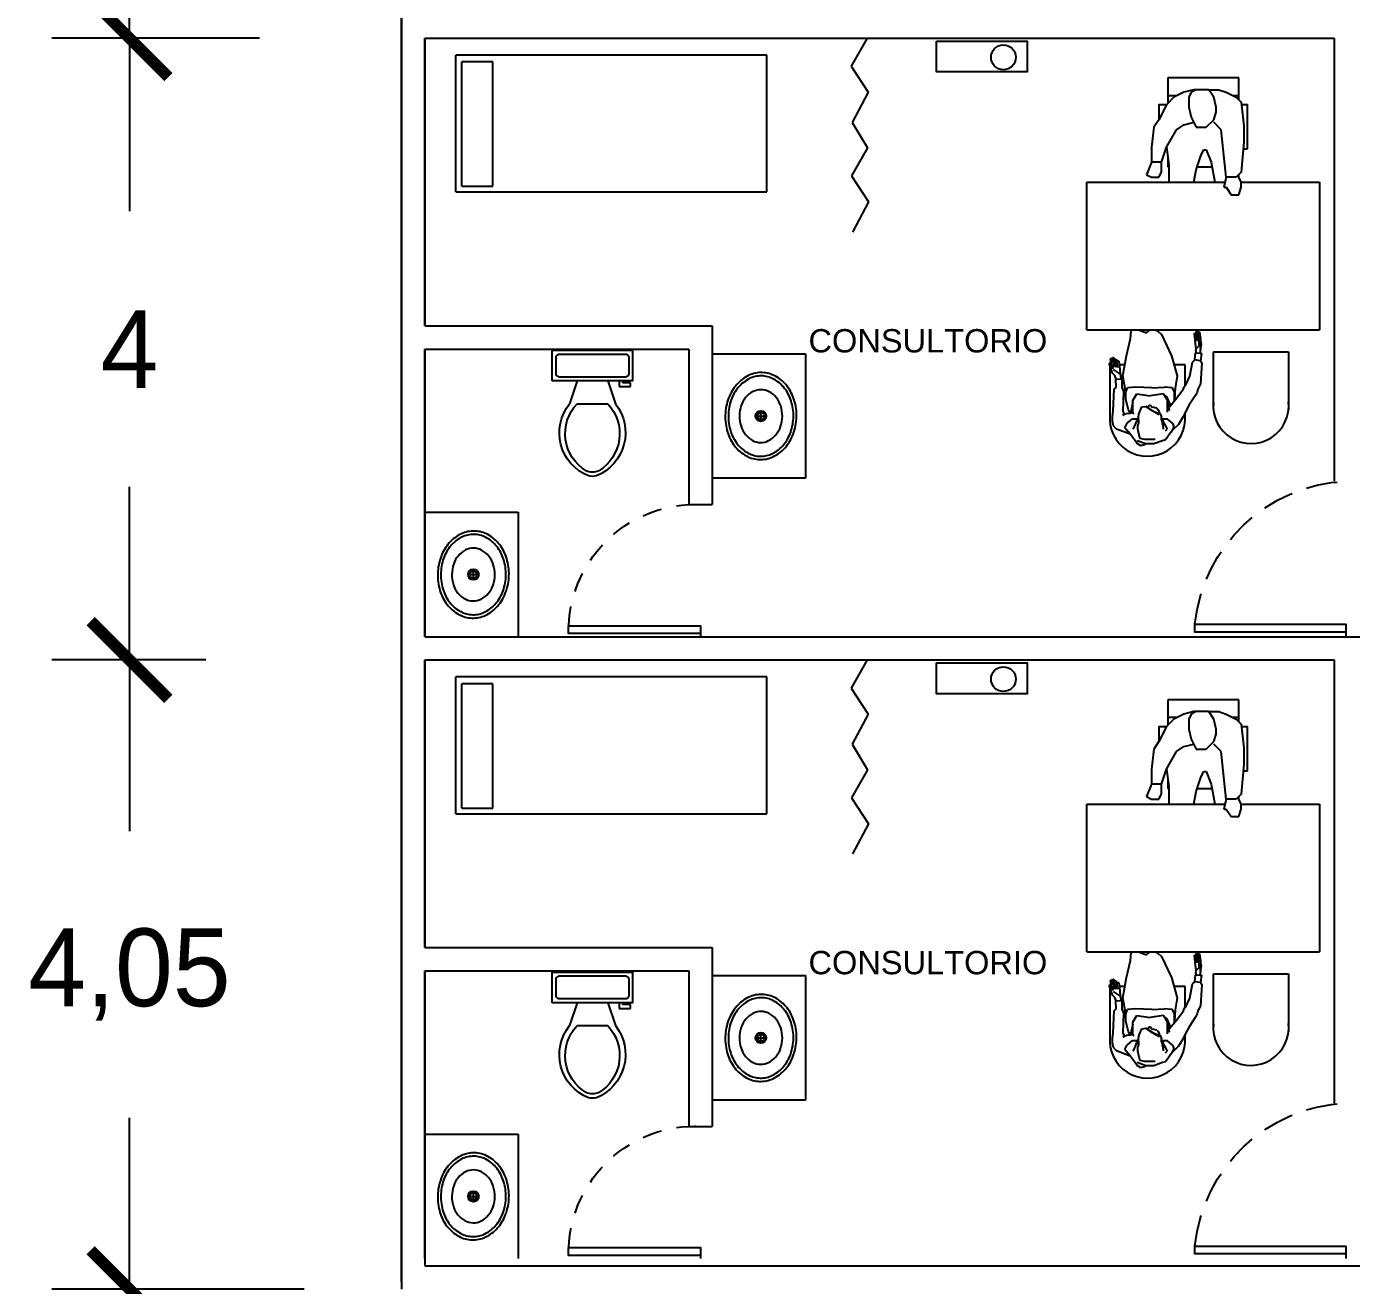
# Model space of a CAD drawing. Header units: millimetres. Extents: x -1615 to -538, y 177 to 397.
# Drawn here: x -1159.13 to -1150.61, y 318.47 to 326.57 of the extents above; entities that cross this region are included whole.
import ezdxf

# ---------------------------------------------------------------- set-up
doc = ezdxf.new("R2010")
doc.units = ezdxf.units.MM
doc.linetypes.add('HIDDEN2', pattern=[0.1875, 0.125, -0.0625])
doc.linetypes.add('OCULTA2', pattern=[0.3, 0.2, -0.1])
for name, color, linetype in [('MUEB', 251, 'Continuous'), ('MUROS', 1, 'Continuous'), ('VENT', 4, 'Continuous')]:
    doc.layers.add(name, color=color, linetype=linetype)
doc.layers.add('nom-esp', color=7, linetype='Continuous', lineweight=20)
doc.styles.get("Standard").update_dxf_attribs({"font": 'stylu.ttf'})
doc.dimstyles.new('ISO-25', dxfattribs={"dimtxt": 0.5, "dimasz": 0.5, "dimexe": 0.5, "dimexo": 0.625, "dimtad": 0, "dimtih": 1, "dimtoh": 1, "dimtxsty": 'Standard', "dimblk": 'ARCHTICK', "dimcen": 2.5, "dimadec": 0, "dimazin": 0, "dimtfac": 1, "dimtmove": 0, "dimatfit": 3, "dimfxl": 0, "dimarcsym": 0})

# ---------------------------------------------------------------- blocks, each defined once
blk = doc.blocks.new('A$C31F15ED4')
at = {"layer": 'VENT'}
blk.add_line((0, 0.03), (0, 0), dxfattribs=at)
blk.add_lwpolyline([(0, 0.03), (0.97, 0.03), (0.97, 0.08), (0, 0.08)], close=True, dxfattribs=at)
at = {"layer": 'VENT', "linetype": 'OCULTA2'}
blk.add_arc((-0.0506, -0.0247), 1.026, 5.85871, 87.1721, dxfattribs=at)
blk = doc.blocks.new('Sink - Oval top')
for p, q in [((-1, 0), (1, 0)), ((0, 1), (0, -1))]:
    blk.add_line(p, q)
at = {"linetype": 'Continuous'}
for points in [[(-12.23, 0.39, 0.117634), (-11.46, -3.36, 0.104469), (-8.88, -6.8, 0.090016), (-5.08, -9.07, 0.08192), (-0.32, -10.02, 0.08192), (4.49, -9.38, 0.090016), (8.42, -7.36, 0.104469), (11.22, -4.09, 0.117634), (12.23, -0.39, 0.117634), (11.46, 3.36, 0.104469), (8.88, 6.8, 0.090016), (5.08, 9.07, 0.08192), (0.32, 10.02, 0.08192), (-4.49, 9.38, 0.090016), (-8.42, 7.36, 0.104469), (-11.22, 4.09, 0.117634)], [(-11.29, 0.16, 0.118622), (-10.52, -3.25, 0.104678), (-8.07, -6.36, 0.089562), (-4.54, -8.37, 0.081185), (-0.13, -9.15, 0.081185), (4.3, -8.49, 0.089562), (7.89, -6.58, 0.104678), (10.42, -3.55, 0.118622), (11.29, -0.16, 0.118622), (10.52, 3.25, 0.104678), (8.07, 6.36, 0.089562), (4.54, 8.37, 0.081185), (0.13, 9.15, 0.081185), (-4.3, 8.49, 0.089562), (-7.89, 6.58, 0.104678), (-10.42, 3.55, 0.118622)], [(-7.42, 0.08, 0.118283), (-6.91, -2.17, 0.104607), (-5.29, -4.21, 0.089718), (-2.97, -5.53, 0.081436), (-0.07, -6.04, 0.081436), (2.84, -5.59, 0.089718), (5.2, -4.33, 0.104607), (6.86, -2.32, 0.118283), (7.42, -0.08, 0.118283), (6.91, 2.17, 0.104607), (5.29, 4.21, 0.089718), (2.97, 5.53, 0.081436), (0.07, 6.04, 0.081436), (-2.84, 5.59, 0.089718), (-5.2, 4.33, 0.104607), (-6.86, 2.32, 0.118283)]]:
    blk.add_lwpolyline(points, format="xyb", close=True, dxfattribs=at)
for radius in [1.5, 1]:
    blk.add_circle((0, 0), radius)
blk = doc.blocks.new('Toilet - top')
for p, q in [((9.5, -6), (9.5, -2)), ((-10, -8.5), (-8, -8.5)), ((-10, -9.5), (-10, -8.5)), ((-7, -9.5), (-10, -9.5)), ((-8, -8.5), (-8, -8)), ((-7, -8), (-7, -9.5)), ((-4, -8), (-6, -14)), ((4, -8), (6, -14)), ((4, -14), (-4, -14))]:
    blk.add_line(p, q)
blk.add_lwpolyline([(10.5, -8), (10.5, 0), (-10.5, 0), (-10.5, -8)], close=True)
for points in [[(-9.5, -2), (-9.5, -6)], [(8.5, -1), (-8.5, -1)], [(-8.5, -7), (8.5, -7)]]:
    blk.add_lwpolyline(points)
for centre, radius, start, end in [((-8.62, -1.88), 0.884, 81.8699, 188.1301), ((8.62, -1.88), 0.884, 351.8699, 98.1301), ((-8.62, -6.12), 0.884, 171.8699, 278.1301), ((8.62, -6.12), 0.884, 261.8699, 8.1301), ((3.52, -21.58), 12.17, 141.4691, 247.9714), ((4.2, -21.82), 11.33, 136.3677, 238.9468), ((-3.52, -21.58), 12.17, 292.0284, 38.5307), ((-4.2, -21.82), 11.33, 301.053, 43.6321), ((0, -27.88), 4, 245.7318, 294.2682), ((0, -29), 4, 254.8605, 285.1395)]:
    blk.add_arc(centre, radius, start, end)
blk = doc.blocks.new('A$C3FDD2C79')
at = {"layer": 'VENT'}
blk.add_line((0, 0.02), (0, 0), dxfattribs=at)
blk.add_lwpolyline([(0, 0.02), (0.85, 0.02), (0.85, 0.07), (0, 0.07)], close=True, dxfattribs=at)
at = {"layer": 'VENT', "linetype": 'HIDDEN2'}
blk.add_arc((0.0347, 0.0362), 0.8145, 2.37845, 92.4407, dxfattribs=at)
blk = doc.blocks.new('_ArchTick')
at = {"color": 0, "linetype": 'ByBlock', "const_width": 0.15}
blk.add_lwpolyline([(-0.5, -0.5), (0.5, 0.5)], dxfattribs=at)
blk = doc.blocks.new('*D239')
at = {"color": 0, "lineweight": -2}
for p, q in [((-1158.2601, 330.4969), (-1158.9696, 330.4969)), ((-1158.4696, 330.4969), (-1158.4696, 329.3831)), ((-1158.4696, 326.4969), (-1158.4696, 327.6107)), ((-1157.634, 326.4969), (-1158.9696, 326.4969))]:
    blk.add_line(p, q, dxfattribs=at)
at = {"layer": 'Defpoints', "color": 0}
for p in [(-1157.6351, 330.4969), (-1158.4696, 326.4969), (-1157.009, 326.4969)]:
    blk.add_point(p, dxfattribs=at)
at = {"color": 0, "lineweight": -2, "xscale": 0.5, "yscale": 0.5, "zscale": 0.5}
for p, rotation in [((-1158.4696, 330.4969), 90), ((-1158.4696, 326.4969), 270)]:
    blk.add_blockref('_ArchTick', p, dxfattribs=dict(at, rotation=rotation))
at = {"color": 0, "insert": (-1158.4696, 328.4969), "char_height": 0.5, "attachment_point": 5}
blk.add_mtext('4', dxfattribs=at)
blk = doc.blocks.new('*D240')
at = {"color": 0, "lineweight": -2}
for p, q in [((-1157.634, 326.4969), (-1158.9696, 326.4969)), ((-1158.4696, 326.4969), (-1158.4696, 325.3831)), ((-1158.4696, 322.4969), (-1158.4696, 323.6107)), ((-1157.979, 322.4969), (-1158.9696, 322.4969))]:
    blk.add_line(p, q, dxfattribs=at)
at = {"layer": 'Defpoints', "color": 0}
for p in [(-1157.009, 326.4969), (-1158.4696, 322.4969), (-1157.354, 322.4969)]:
    blk.add_point(p, dxfattribs=at)
at = {"color": 0, "lineweight": -2, "xscale": 0.5, "yscale": 0.5, "zscale": 0.5}
for p, rotation in [((-1158.4696, 326.4969), 90), ((-1158.4696, 322.4969), 270)]:
    blk.add_blockref('_ArchTick', p, dxfattribs=dict(at, rotation=rotation))
at = {"color": 0, "insert": (-1158.4696, 324.4969), "char_height": 0.5, "attachment_point": 5}
blk.add_mtext('4', dxfattribs=at)
blk = doc.blocks.new('*D268')
at = {"color": 0, "lineweight": -2}
for p, q in [((-1157.979, 322.4969), (-1158.9696, 322.4969)), ((-1158.4696, 322.4969), (-1158.4696, 321.395)), ((-1158.4696, 318.4495), (-1158.4696, 319.5513)), ((-1157.3449, 318.4495), (-1158.9696, 318.4495))]:
    blk.add_line(p, q, dxfattribs=at)
at = {"layer": 'Defpoints', "color": 0}
for p in [(-1157.354, 322.4969), (-1158.4696, 318.4495), (-1156.7199, 318.4495)]:
    blk.add_point(p, dxfattribs=at)
at = {"color": 0, "lineweight": -2, "xscale": 0.5, "yscale": 0.5, "zscale": 0.5}
for p, rotation in [((-1158.4696, 322.4969), 90), ((-1158.4696, 318.4495), 270)]:
    blk.add_blockref('_ArchTick', p, dxfattribs=dict(at, rotation=rotation))
at = {"color": 0, "insert": (-1158.4696, 320.4732), "char_height": 0.5, "attachment_point": 5}
blk.add_mtext('4,05', dxfattribs=at)
blk = doc.blocks.new('*D269')
at = {"color": 0, "lineweight": -2}
for p, q in [((-1157.3449, 318.4495), (-1158.9696, 318.4495)), ((-1158.4696, 318.4495), (-1158.4696, 317.3356)), ((-1158.4696, 314.4495), (-1158.4696, 315.5633)), ((-1154.0542, 314.4495), (-1158.9696, 314.4495))]:
    blk.add_line(p, q, dxfattribs=at)
at = {"layer": 'Defpoints', "color": 0}
for p in [(-1156.7199, 318.4495), (-1158.4696, 314.4495), (-1153.4292, 314.4495)]:
    blk.add_point(p, dxfattribs=at)
at = {"color": 0, "lineweight": -2, "xscale": 0.5, "yscale": 0.5, "zscale": 0.5}
for p, rotation in [((-1158.4696, 318.4495), 90), ((-1158.4696, 314.4495), 270)]:
    blk.add_blockref('_ArchTick', p, dxfattribs=dict(at, rotation=rotation))
at = {"color": 0, "insert": (-1158.4696, 316.4495), "char_height": 0.5, "attachment_point": 5}
blk.add_mtext('4', dxfattribs=at)

msp = doc.modelspace()

# ---------------------------------------------------------------- linework, layer by layer
at = {"layer": 'MUEB'}
for p, q in [((-1153.7243, 326.4969), (-1153.8274, 326.3163)), ((-1154.3699, 326.3879), (-1156.3699, 326.3879)), ((-1156.3699, 325.5079), (-1156.3699, 326.3879)), ((-1156.1309, 326.344), (-1156.3309, 326.344)), ((-1156.3309, 325.544), (-1156.3309, 326.344)), ((-1156.1309, 325.544), (-1156.1309, 326.344)), ((-1154.3699, 325.5079), (-1154.3699, 326.3879)), ((-1153.8274, 326.3163), (-1153.7179, 326.1486)), ((-1151.3329, 326.2407), (-1151.7897, 326.2407)), ((-1151.7897, 326.2407), (-1151.7897, 326.0775)), ((-1151.6219, 326.1648), (-1151.6862, 326.1488)), ((-1151.606, 326.1648), (-1151.638, 326.1488)), ((-1151.5257, 326.1648), (-1151.6219, 326.1648)), ((-1151.4936, 326.1166), (-1151.5257, 326.1648)), ((-1151.5257, 326.1648), (-1151.4614, 326.1648)), ((-1151.4614, 326.1648), (-1151.4132, 326.1488)), ((-1151.3329, 326.1006), (-1151.3329, 326.2407)), ((-1153.7179, 326.1486), (-1153.821, 325.9552)), ((-1151.7505, 326.1166), (-1151.7987, 326.0684)), ((-1151.7307, 326.1265), (-1151.7897, 326.1265)), ((-1151.6862, 326.1488), (-1151.7505, 326.1166)), ((-1151.638, 326.1488), (-1151.6541, 326.1166)), ((-1151.6541, 326.1166), (-1151.6541, 326.0523)), ((-1151.4775, 326.0523), (-1151.4936, 326.1166)), ((-1151.4132, 326.1488), (-1151.3489, 326.1166)), ((-1151.3329, 326.1265), (-1151.3687, 326.1265)), ((-1151.3489, 326.1166), (-1151.3168, 326.0845)), ((-1151.3168, 326.0845), (-1151.3007, 325.9324)), ((-1151.7987, 326.0684), (-1151.8469, 325.972)), ((-1151.8468, 326.0694), (-1151.7977, 326.0694)), ((-1151.8468, 326.0694), (-1151.8468, 325.9723)), ((-1151.6541, 326.0523), (-1151.638, 325.9881)), ((-1151.4936, 325.972), (-1151.4775, 326.0202)), ((-1151.4775, 326.0202), (-1151.4775, 326.0523)), ((-1151.3152, 326.0694), (-1151.2758, 326.0694)), ((-1151.2758, 325.784), (-1151.2758, 326.0694)), ((-1153.821, 325.9552), (-1153.7217, 325.7913)), ((-1151.8791, 325.9238), (-1151.8951, 325.7952)), ((-1151.8469, 325.972), (-1151.8791, 325.9238)), ((-1151.7987, 325.7952), (-1151.7344, 325.9077)), ((-1151.7344, 325.9077), (-1151.6862, 325.9398)), ((-1151.6862, 325.9398), (-1151.6219, 325.9559)), ((-1151.638, 325.9881), (-1151.606, 325.9238)), ((-1151.606, 325.9238), (-1151.5418, 325.9238)), ((-1151.5418, 325.9238), (-1151.4936, 325.972)), ((-1151.4453, 325.9077), (-1151.4936, 325.9559)), ((-1151.4132, 325.6025), (-1151.4453, 325.9077)), ((-1151.3007, 325.9324), (-1151.3007, 325.8274)), ((-1151.3007, 325.8274), (-1151.3168, 325.6347)), ((-1153.7217, 325.7913), (-1153.8248, 325.6108)), ((-1151.8951, 325.7952), (-1151.8951, 325.699)), ((-1151.8309, 325.699), (-1151.7987, 325.7952)), ((-1151.8025, 325.784), (-1151.7971, 325.784)), ((-1151.7987, 325.7952), (-1151.7826, 325.6829)), ((-1151.606, 325.6508), (-1151.5739, 325.747)), ((-1151.5739, 325.747), (-1151.5578, 325.7791)), ((-1151.5578, 325.7791), (-1151.5418, 325.7791)), ((-1151.5418, 325.7791), (-1151.5096, 325.699)), ((-1151.3043, 325.784), (-1151.2758, 325.784)), ((-1151.8951, 325.699), (-1151.9273, 325.6186)), ((-1151.8309, 325.699), (-1151.8951, 325.699)), ((-1151.8309, 325.6347), (-1151.8309, 325.699)), ((-1151.7897, 325.7319), (-1151.7897, 325.6698)), ((-1151.7897, 325.6698), (-1151.7826, 325.6698)), ((-1151.7826, 325.6829), (-1151.7826, 325.5704)), ((-1151.6219, 325.5704), (-1151.606, 325.6508)), ((-1151.5997, 325.6698), (-1151.5043, 325.6698)), ((-1151.5096, 325.699), (-1151.4861, 325.5698)), ((-1153.8248, 325.6108), (-1153.7152, 325.4431)), ((-1152.3098, 324.6198), (-1152.3098, 325.5698)), ((-1152.3098, 325.5698), (-1151.4214, 325.5698)), ((-1151.9273, 325.6186), (-1151.8951, 325.6025)), ((-1151.8951, 325.6025), (-1151.8469, 325.6025)), ((-1151.8469, 325.6025), (-1151.8309, 325.6347)), ((-1151.6222, 325.5698), (-1151.6219, 325.5704)), ((-1151.4132, 325.6025), (-1151.4293, 325.5383)), ((-1151.3489, 325.6025), (-1151.4132, 325.6025)), ((-1151.3168, 325.6347), (-1151.3489, 325.6025)), ((-1151.3329, 325.6025), (-1151.3329, 325.6186)), ((-1151.3168, 325.5704), (-1151.3329, 325.6025)), ((-1151.3168, 325.5383), (-1151.3168, 325.5704)), ((-1151.3168, 325.5698), (-1150.8128, 325.5698)), ((-1150.8128, 325.5698), (-1150.8128, 324.6198)), ((-1156.3699, 325.5079), (-1154.3699, 325.5079)), ((-1156.3309, 325.544), (-1156.1309, 325.544)), ((-1151.4293, 325.5383), (-1151.4132, 325.5383)), ((-1151.4132, 325.5383), (-1151.3811, 325.4901)), ((-1151.3811, 325.4901), (-1151.3329, 325.4901)), ((-1151.3329, 325.4901), (-1151.3168, 325.5383)), ((-1153.7152, 325.4431), (-1153.8184, 325.2496)), ((-1152.3098, 324.6198), (-1150.8128, 324.6198)), ((-1152.054, 324.4543), (-1152.0283, 324.564)), ((-1152.0283, 324.564), (-1152.024, 324.6153)), ((-1152.024, 324.6153), (-1152.0155, 324.6198)), ((-1152.0155, 324.6196), (-1152.0156, 324.6198)), ((-1151.9775, 324.6198), (-1151.9271, 324.601)), ((-1151.9271, 324.601), (-1151.9044, 324.6198)), ((-1151.9237, 324.6198), (-1151.9175, 324.609)), ((-1151.8711, 324.6198), (-1151.8545, 324.6139)), ((-1151.8545, 324.6139), (-1151.8303, 324.5896)), ((-1151.8303, 324.5896), (-1151.7647, 324.4543)), ((-1151.618, 324.5953), (-1151.6151, 324.5982)), ((-1151.6108, 324.5341), (-1151.618, 324.5953)), ((-1151.6151, 324.5982), (-1151.6094, 324.5982)), ((-1151.6094, 324.6067), (-1151.6037, 324.6067)), ((-1151.6037, 324.5497), (-1151.6094, 324.6067)), ((-1151.6037, 324.6153), (-1151.598, 324.6153)), ((-1151.5966, 324.5483), (-1151.6037, 324.6153)), ((-1151.6037, 324.6067), (-1151.6023, 324.6067)), ((-1151.598, 324.6153), (-1151.5938, 324.6153)), ((-1151.5952, 324.6067), (-1151.5895, 324.6067)), ((-1151.5881, 324.5455), (-1151.5952, 324.6067)), ((-1151.5938, 324.6153), (-1151.5923, 324.6067)), ((-1151.5895, 324.6067), (-1151.5852, 324.6067)), ((-1151.5881, 324.544), (-1151.5866, 324.5626)), ((-1151.5881, 324.5455), (-1151.5881, 324.5455)), ((-1151.5881, 324.5198), (-1151.5881, 324.544)), ((-1151.5866, 324.5626), (-1151.5809, 324.564)), ((-1151.5852, 324.6067), (-1151.5795, 324.5626)), ((-1151.5809, 324.564), (-1151.5781, 324.5569)), ((-1151.5781, 324.5569), (-1151.5781, 324.5255)), ((-1151.5781, 324.5497), (-1151.5738, 324.5284)), ((-1154.7199, 324.4664), (-1154.1199, 324.4664)), ((-1154.1199, 324.4664), (-1154.1199, 323.6664)), ((-1151.6151, 324.4272), (-1151.6101, 324.4724)), ((-1151.6066, 324.4985), (-1151.6108, 324.5341)), ((-1151.6101, 324.4724), (-1151.5809, 324.47)), ((-1151.608, 324.4871), (-1151.6066, 324.4985)), ((-1151.605, 324.4719), (-1151.608, 324.4871)), ((-1151.5881, 324.5198), (-1151.6066, 324.4985)), ((-1151.5781, 324.4942), (-1151.5809, 324.4842)), ((-1151.5809, 324.4842), (-1151.5809, 324.47)), ((-1151.5809, 324.47), (-1151.5734, 324.4695)), ((-1151.5738, 324.5284), (-1151.5781, 324.5042)), ((-1151.5781, 324.4942), (-1151.5781, 324.5255)), ((-1151.5781, 324.5241), (-1151.5781, 324.4942)), ((-1151.5734, 324.4695), (-1151.5781, 324.4215)), ((-1151.4962, 324.1103), (-1151.4962, 324.4783)), ((-1151.4962, 324.4783), (-1151.0126, 324.4783)), ((-1151.0126, 324.4783), (-1151.0126, 324.1065)), ((-1152.1651, 324.4001), (-1152.1637, 324.4058)), ((-1152.1551, 324.3716), (-1152.1651, 324.4001)), ((-1152.1637, 324.4058), (-1152.1594, 324.4087)), ((-1152.1616, 324.3902), (-1152.1616, 324.0246)), ((-1152.1594, 324.4087), (-1152.1508, 324.3902)), ((-1152.158, 324.4343), (-1152.1537, 324.4372)), ((-1152.1508, 324.3916), (-1152.158, 324.4343)), ((-1152.1451, 324.3417), (-1152.1551, 324.3716)), ((-1152.1537, 324.4372), (-1152.148, 324.4372)), ((-1152.1516, 324.3965), (-1152.1537, 324.3965)), ((-1152.1508, 324.3902), (-1152.1437, 324.3702)), ((-1152.148, 324.4372), (-1152.1366, 324.3802)), ((-1152.1451, 324.4386), (-1152.1423, 324.4429)), ((-1152.1423, 324.4087), (-1152.1451, 324.4386)), ((-1152.1423, 324.4429), (-1152.1366, 324.4429)), ((-1152.1366, 324.4429), (-1152.1238, 324.3802)), ((-1152.1323, 324.4301), (-1152.128, 324.4329)), ((-1152.1295, 324.4115), (-1152.1323, 324.4301)), ((-1152.128, 324.4329), (-1152.1223, 324.4329)), ((-1152.1223, 324.4329), (-1152.1124, 324.3788)), ((-1152.1152, 324.3965), (-1152.1156, 324.3965)), ((-1152.1152, 324.4201), (-1152.1124, 324.4244)), ((-1152.1152, 324.3959), (-1152.1152, 324.4201)), ((-1152.1124, 324.4244), (-1152.1052, 324.4201)), ((-1152.1052, 324.4201), (-1152.0981, 324.3659)), ((-1152.0648, 324.3965), (-1152.1021, 324.3965)), ((-1152.0782, 324.3246), (-1152.054, 324.4543)), ((-1151.7647, 324.4543), (-1151.7291, 324.3246)), ((-1151.678, 324.3965), (-1151.7488, 324.3965)), ((-1151.678, 324.2606), (-1151.678, 324.3965)), ((-1151.6479, 324.3218), (-1151.6308, 324.413)), ((-1151.6308, 324.413), (-1151.6151, 324.4272)), ((-1151.5781, 324.4215), (-1151.6151, 324.4272)), ((-1151.571, 324.4087), (-1151.5786, 324.2728)), ((-1151.5781, 324.4215), (-1151.571, 324.4087)), ((-1152.1295, 324.3261), (-1152.1451, 324.3417)), ((-1152.1409, 324.3645), (-1152.0953, 324.3346)), ((-1152.1209, 324.3033), (-1152.1295, 324.3261)), ((-1152.1238, 324.3038), (-1152.0839, 324.3061)), ((-1152.1223, 324.2505), (-1152.1238, 324.3038)), ((-1152.0981, 324.3659), (-1152.0953, 324.3346)), ((-1152.0953, 324.3346), (-1152.0938, 324.3289)), ((-1152.0938, 324.3289), (-1152.091, 324.3061)), ((-1152.0824, 324.2463), (-1152.0839, 324.3061)), ((-1152.0597, 324.2206), (-1152.0782, 324.3246)), ((-1151.7291, 324.3246), (-1151.7462, 324.2206)), ((-1151.6764, 324.2619), (-1151.6479, 324.3218)), ((-1152.1409, 324.0995), (-1152.1337, 324.2391)), ((-1152.1352, 324.2263), (-1152.1337, 324.2391)), ((-1152.1337, 324.2391), (-1152.1223, 324.2505)), ((-1152.0824, 324.2463), (-1152.0753, 324.2249)), ((-1152.0753, 324.2249), (-1152.0782, 324.0981)), ((-1152.0597, 324.1736), (-1152.0639, 324.2477)), ((-1152.0597, 324.2206), (-1152.0483, 324.2477)), ((-1152.0597, 324.1736), (-1152.0597, 324.2206)), ((-1151.9941, 324.252), (-1152.0483, 324.2477)), ((-1152.0141, 324.1665), (-1151.9884, 324.2092)), ((-1151.8915, 324.2477), (-1151.9941, 324.252)), ((-1151.9884, 324.2092), (-1151.9029, 324.1964)), ((-1151.816, 324.2092), (-1151.9029, 324.1964)), ((-1151.8915, 324.2477), (-1151.8132, 324.252)), ((-1151.816, 324.2092), (-1151.7918, 324.1665)), ((-1151.759, 324.2477), (-1151.8132, 324.252)), ((-1151.7462, 324.2206), (-1151.759, 324.2477)), ((-1151.7419, 324.2477), (-1151.7462, 324.1736)), ((-1151.7462, 324.1736), (-1151.7462, 324.2206)), ((-1151.732, 324.1822), (-1151.6878, 324.2406)), ((-1151.6878, 324.2406), (-1151.6849, 324.2548)), ((-1151.6849, 324.2548), (-1151.6764, 324.2619)), ((-1151.608, 324.2035), (-1151.6529, 324.1373)), ((-1151.6007, 324.2198), (-1151.608, 324.2035)), ((-1151.5952, 324.2391), (-1151.6007, 324.2198)), ((-1151.5786, 324.2728), (-1151.5952, 324.2391)), ((-1152.0411, 324.1052), (-1152.0597, 324.1736)), ((-1152.0141, 324.1551), (-1152.0283, 324.0867)), ((-1152.0141, 324.1551), (-1152.0141, 324.1665)), ((-1152.0141, 324.1294), (-1152.0141, 324.1551)), ((-1152.0141, 324.0853), (-1152.0141, 324.1294)), ((-1151.9713, 324.0895), (-1151.9571, 324.1252)), ((-1151.9571, 324.1252), (-1151.93, 324.128)), ((-1151.93, 324.128), (-1151.8901, 324.1024)), ((-1151.9001, 324.1081), (-1151.93, 324.128)), ((-1151.92, 324.1223), (-1151.9157, 324.1223)), ((-1151.92, 324.1223), (-1151.9157, 324.1223)), ((-1151.92, 324.1223), (-1151.92, 324.1223)), ((-1151.9157, 324.1223), (-1151.9086, 324.1366)), ((-1151.9086, 324.1366), (-1151.9001, 324.1366)), ((-1151.9001, 324.1366), (-1151.8901, 324.1223)), ((-1151.8588, 324.1166), (-1151.8901, 324.1223)), ((-1151.8588, 324.1166), (-1151.8516, 324.1066)), ((-1151.8103, 324.1978), (-1151.7975, 324.1921)), ((-1151.7975, 324.1921), (-1151.7861, 324.1665)), ((-1151.7918, 324.1551), (-1151.7918, 324.1665)), ((-1151.7918, 324.1294), (-1151.7918, 324.1551)), ((-1151.7918, 324.1551), (-1151.7804, 324.1024)), ((-1151.7918, 324.091), (-1151.7918, 324.1294)), ((-1151.7861, 324.1665), (-1151.7713, 324.1334)), ((-1151.7776, 324.1256), (-1151.732, 324.1822)), ((-1151.7462, 324.1736), (-1151.7498, 324.1601)), ((-1151.6529, 324.1373), (-1151.6796, 324.0853)), ((-1152.146, 324.0615), (-1152.1409, 324.0995)), ((-1152.1448, 324.0334), (-1152.146, 324.0615)), ((-1152.1378, 324.0035), (-1152.1448, 324.0334)), ((-1152.0795, 324.0727), (-1152.0682, 324.0781)), ((-1152.0782, 324.0981), (-1152.071, 324.0767)), ((-1152.0682, 324.0781), (-1152.0573, 324.0803)), ((-1152.0354, 324.0824), (-1152.0573, 324.0803)), ((-1152.0497, 324.0197), (-1152.0155, 324.0482)), ((-1152.0305, 324.0846), (-1152.0411, 324.1052)), ((-1152.0354, 324.0824), (-1152.0198, 324.0895)), ((-1152.0198, 324.0895), (-1152.0069, 324.0796)), ((-1152.0155, 324.0482), (-1151.9827, 324.0482)), ((-1152.0012, 324.0026), (-1151.9856, 324.0397)), ((-1151.9856, 324.024), (-1151.9827, 324.0425)), ((-1151.9827, 324.0468), (-1151.9784, 324.0582)), ((-1151.9827, 324.0425), (-1151.9827, 324.0468)), ((-1151.9784, 324.0582), (-1151.9756, 324.0781)), ((-1151.9784, 324.0482), (-1151.9784, 324.0582)), ((-1151.9756, 324.0397), (-1151.9784, 324.0482)), ((-1151.9756, 324.0781), (-1151.9713, 324.0895)), ((-1151.9756, 324.0183), (-1151.9756, 324.0397)), ((-1151.9001, 324.1081), (-1151.8901, 324.1024)), ((-1151.9001, 324.1081), (-1151.8459, 324.0753)), ((-1151.8901, 324.1024), (-1151.8531, 324.0853)), ((-1151.8531, 324.0853), (-1151.8402, 324.0838)), ((-1151.8516, 324.1066), (-1151.8459, 324.0924)), ((-1151.8459, 324.0924), (-1151.845, 324.0844)), ((-1151.8402, 324.0838), (-1151.8331, 324.0724)), ((-1151.8331, 324.0724), (-1151.8288, 324.0582)), ((-1151.8303, 324.0397), (-1151.8288, 324.0482)), ((-1151.8303, 324.0397), (-1151.8231, 324.0183)), ((-1151.8288, 324.0482), (-1151.8288, 324.0582)), ((-1151.8288, 324.0482), (-1151.8231, 324.0425)), ((-1151.8246, 324.0482), (-1151.7932, 324.0482)), ((-1151.8231, 324.0425), (-1151.816, 324.024)), ((-1151.759, 324.0197), (-1151.7932, 324.0482)), ((-1151.693, 324.0585), (-1151.72, 324.0121)), ((-1151.6796, 324.0853), (-1151.693, 324.0585)), ((-1151.678, 324.0284), (-1151.678, 324.0885)), ((-1152.12, 323.9817), (-1152.1378, 324.0035)), ((-1152.0304, 323.9493), (-1152.12, 323.9817)), ((-1152.0668, 323.9912), (-1152.0525, 324.0169)), ((-1152.0454, 323.967), (-1152.0668, 323.9912)), ((-1152.0525, 324.0169), (-1152.0497, 324.0197)), ((-1152.0411, 323.9642), (-1152.0454, 323.967)), ((-1152.0041, 323.9129), (-1152.0411, 323.9642)), ((-1152.0275, 323.9493), (-1152.0304, 323.9493)), ((-1152.0112, 323.9813), (-1152.0012, 324.0026)), ((-1151.9827, 323.9827), (-1151.9813, 324.0055)), ((-1151.9742, 323.9428), (-1151.9827, 323.9827)), ((-1151.9813, 324.0055), (-1151.9756, 324.0183)), ((-1151.8189, 324.0055), (-1151.8231, 324.0183)), ((-1151.816, 323.9827), (-1151.8189, 324.0055)), ((-1151.816, 324.024), (-1151.8032, 324.0026)), ((-1151.8046, 323.9699), (-1151.7932, 323.9813)), ((-1151.7676, 323.9642), (-1151.8046, 323.9129)), ((-1151.8032, 324.0026), (-1151.7932, 323.9813)), ((-1151.7676, 323.9642), (-1151.7633, 323.967)), ((-1151.7633, 323.967), (-1151.7498, 323.9924)), ((-1151.72, 324.0121), (-1151.7591, 323.9749)), ((-1151.759, 324.0197), (-1151.7562, 324.0169)), ((-1151.7562, 324.0169), (-1151.7498, 323.9924)), ((-1151.987, 323.8887), (-1152.0041, 323.9129)), ((-1151.9628, 323.8744), (-1151.987, 323.8887)), ((-1151.93, 323.8872), (-1151.9856, 323.9072)), ((-1151.967, 323.9214), (-1151.9742, 323.9428)), ((-1151.9371, 323.9143), (-1151.967, 323.9214)), ((-1151.9414, 323.8801), (-1151.9628, 323.8744)), ((-1151.9328, 323.8872), (-1151.9414, 323.8801)), ((-1151.8716, 323.9143), (-1151.9371, 323.9143)), ((-1151.8787, 323.8872), (-1151.93, 323.8872)), ((-1151.8231, 323.9072), (-1151.8787, 323.8872)), ((-1151.8046, 323.9129), (-1151.8231, 323.9072)), ((-1154.1199, 323.6664), (-1154.7199, 323.6664)), ((-1156.5699, 323.4469), (-1155.9699, 323.4469)), ((-1155.9699, 323.4469), (-1155.9699, 322.6469)), ((-1153.7243, 322.4969), (-1153.8274, 322.3163)), ((-1154.3699, 322.3879), (-1156.3699, 322.3879)), ((-1156.3699, 321.5079), (-1156.3699, 322.3879)), ((-1156.1309, 322.344), (-1156.3309, 322.344)), ((-1156.3309, 321.544), (-1156.3309, 322.344)), ((-1156.1309, 321.544), (-1156.1309, 322.344)), ((-1154.3699, 321.5079), (-1154.3699, 322.3879)), ((-1153.8274, 322.3163), (-1153.7179, 322.1486)), ((-1151.3329, 322.2407), (-1151.7897, 322.2407)), ((-1151.7897, 322.2407), (-1151.7897, 322.0775)), ((-1151.3329, 322.1006), (-1151.3329, 322.2407)), ((-1151.6219, 322.1648), (-1151.6862, 322.1488)), ((-1151.606, 322.1648), (-1151.638, 322.1488)), ((-1151.5257, 322.1648), (-1151.6219, 322.1648)), ((-1151.4936, 322.1166), (-1151.5257, 322.1648)), ((-1151.5257, 322.1648), (-1151.4614, 322.1648)), ((-1151.4614, 322.1648), (-1151.4132, 322.1488)), ((-1153.7179, 322.1486), (-1153.821, 321.9552)), ((-1151.7505, 322.1166), (-1151.7987, 322.0684)), ((-1151.7307, 322.1265), (-1151.7897, 322.1265)), ((-1151.6862, 322.1488), (-1151.7505, 322.1166)), ((-1151.638, 322.1488), (-1151.6541, 322.1166)), ((-1151.6541, 322.1166), (-1151.6541, 322.0523)), ((-1151.4775, 322.0523), (-1151.4936, 322.1166)), ((-1151.4132, 322.1488), (-1151.3489, 322.1166)), ((-1151.3329, 322.1265), (-1151.3687, 322.1265)), ((-1151.3489, 322.1166), (-1151.3168, 322.0845)), ((-1151.3168, 322.0845), (-1151.3007, 321.9324)), ((-1151.7987, 322.0684), (-1151.8469, 321.972)), ((-1151.8468, 322.0694), (-1151.7977, 322.0694)), ((-1151.8468, 322.0694), (-1151.8468, 321.9723)), ((-1151.6541, 322.0523), (-1151.638, 321.9881)), ((-1151.638, 321.9881), (-1151.606, 321.9238)), ((-1151.4936, 321.972), (-1151.4775, 322.0202)), ((-1151.4775, 322.0202), (-1151.4775, 322.0523)), ((-1151.3152, 322.0694), (-1151.2758, 322.0694)), ((-1151.2758, 321.784), (-1151.2758, 322.0694)), ((-1153.821, 321.9552), (-1153.7217, 321.7913)), ((-1151.8791, 321.9238), (-1151.8951, 321.7952)), ((-1151.8469, 321.972), (-1151.8791, 321.9238)), ((-1151.7987, 321.7952), (-1151.7344, 321.9077)), ((-1151.7344, 321.9077), (-1151.6862, 321.9398)), ((-1151.6862, 321.9398), (-1151.6219, 321.9559)), ((-1151.606, 321.9238), (-1151.5418, 321.9238)), ((-1151.5418, 321.9238), (-1151.4936, 321.972)), ((-1151.4453, 321.9077), (-1151.4936, 321.9559)), ((-1151.4132, 321.6025), (-1151.4453, 321.9077)), ((-1151.3007, 321.9324), (-1151.3007, 321.8274)), ((-1151.3007, 321.8274), (-1151.3168, 321.6347)), ((-1153.7217, 321.7913), (-1153.8248, 321.6108)), ((-1151.8951, 321.7952), (-1151.8951, 321.699)), ((-1151.8309, 321.699), (-1151.7987, 321.7952)), ((-1151.8025, 321.784), (-1151.7971, 321.784)), ((-1151.7987, 321.7952), (-1151.7826, 321.6829)), ((-1151.7897, 321.7319), (-1151.7897, 321.6698)), ((-1151.606, 321.6508), (-1151.5739, 321.747)), ((-1151.5739, 321.747), (-1151.5578, 321.7791)), ((-1151.5578, 321.7791), (-1151.5418, 321.7791)), ((-1151.5418, 321.7791), (-1151.5096, 321.699)), ((-1151.3043, 321.784), (-1151.2758, 321.784)), ((-1151.8951, 321.699), (-1151.9273, 321.6186)), ((-1151.8309, 321.699), (-1151.8951, 321.699)), ((-1151.8309, 321.6347), (-1151.8309, 321.699)), ((-1151.7897, 321.6698), (-1151.7826, 321.6698)), ((-1151.7826, 321.6829), (-1151.7826, 321.5704)), ((-1151.6219, 321.5704), (-1151.606, 321.6508)), ((-1151.5997, 321.6698), (-1151.5043, 321.6698)), ((-1151.5096, 321.699), (-1151.4861, 321.5698)), ((-1153.8248, 321.6108), (-1153.7152, 321.4431)), ((-1152.3098, 320.6198), (-1152.3098, 321.5698)), ((-1152.3098, 321.5698), (-1151.4214, 321.5698)), ((-1151.9273, 321.6186), (-1151.8951, 321.6025)), ((-1151.8951, 321.6025), (-1151.8469, 321.6025)), ((-1151.8469, 321.6025), (-1151.8309, 321.6347)), ((-1151.6222, 321.5698), (-1151.6219, 321.5704)), ((-1151.4132, 321.6025), (-1151.4293, 321.5383)), ((-1151.3489, 321.6025), (-1151.4132, 321.6025)), ((-1151.3168, 321.6347), (-1151.3489, 321.6025)), ((-1151.3329, 321.6025), (-1151.3329, 321.6186)), ((-1151.3168, 321.5704), (-1151.3329, 321.6025)), ((-1151.3168, 321.5383), (-1151.3168, 321.5704)), ((-1151.3168, 321.5698), (-1150.8128, 321.5698)), ((-1150.8128, 321.5698), (-1150.8128, 320.6198)), ((-1156.3699, 321.5079), (-1154.3699, 321.5079)), ((-1156.3309, 321.544), (-1156.1309, 321.544)), ((-1151.4293, 321.5383), (-1151.4132, 321.5383)), ((-1151.4132, 321.5383), (-1151.3811, 321.4901)), ((-1151.3811, 321.4901), (-1151.3329, 321.4901)), ((-1151.3329, 321.4901), (-1151.3168, 321.5383)), ((-1153.7152, 321.4431), (-1153.8184, 321.2496)), ((-1152.3098, 320.6198), (-1150.8128, 320.6198)), ((-1152.054, 320.4543), (-1152.0283, 320.564)), ((-1152.0283, 320.564), (-1152.024, 320.6153)), ((-1152.024, 320.6153), (-1152.0155, 320.6198)), ((-1152.0155, 320.6196), (-1152.0156, 320.6198)), ((-1151.9775, 320.6198), (-1151.9271, 320.601)), ((-1151.9271, 320.601), (-1151.9044, 320.6198)), ((-1151.9237, 320.6198), (-1151.9175, 320.609)), ((-1151.8711, 320.6198), (-1151.8545, 320.6139)), ((-1151.8545, 320.6139), (-1151.8303, 320.5896)), ((-1151.8303, 320.5896), (-1151.7647, 320.4543)), ((-1151.618, 320.5953), (-1151.6151, 320.5982)), ((-1151.6108, 320.5341), (-1151.618, 320.5953)), ((-1151.6151, 320.5982), (-1151.6094, 320.5982)), ((-1151.6094, 320.6067), (-1151.6037, 320.6067)), ((-1151.6037, 320.5497), (-1151.6094, 320.6067)), ((-1151.6037, 320.6153), (-1151.598, 320.6153)), ((-1151.5966, 320.5483), (-1151.6037, 320.6153)), ((-1151.6037, 320.6067), (-1151.6023, 320.6067)), ((-1151.598, 320.6153), (-1151.5938, 320.6153)), ((-1151.5952, 320.6067), (-1151.5895, 320.6067)), ((-1151.5881, 320.5455), (-1151.5952, 320.6067)), ((-1151.5938, 320.6153), (-1151.5923, 320.6067)), ((-1151.5895, 320.6067), (-1151.5852, 320.6067)), ((-1151.5881, 320.544), (-1151.5866, 320.5626)), ((-1151.5881, 320.5455), (-1151.5881, 320.5455)), ((-1151.5881, 320.5198), (-1151.5881, 320.544)), ((-1151.5866, 320.5626), (-1151.5809, 320.564)), ((-1151.5852, 320.6067), (-1151.5795, 320.5626)), ((-1151.5809, 320.564), (-1151.5781, 320.5569)), ((-1151.5781, 320.5569), (-1151.5781, 320.5255)), ((-1151.5781, 320.5497), (-1151.5738, 320.5284)), ((-1154.7199, 320.4664), (-1154.1199, 320.4664)), ((-1154.1199, 320.4664), (-1154.1199, 319.6664)), ((-1152.0782, 320.3246), (-1152.054, 320.4543)), ((-1151.7647, 320.4543), (-1151.7291, 320.3246)), ((-1151.6151, 320.4272), (-1151.6101, 320.4724)), ((-1151.6066, 320.4985), (-1151.6108, 320.5341)), ((-1151.6101, 320.4724), (-1151.5809, 320.47)), ((-1151.608, 320.4871), (-1151.6066, 320.4985)), ((-1151.605, 320.4719), (-1151.608, 320.4871)), ((-1151.5881, 320.5198), (-1151.6066, 320.4985)), ((-1151.5781, 320.4942), (-1151.5809, 320.4842)), ((-1151.5809, 320.4842), (-1151.5809, 320.47)), ((-1151.5809, 320.47), (-1151.5734, 320.4695)), ((-1151.5738, 320.5284), (-1151.5781, 320.5042)), ((-1151.5781, 320.4942), (-1151.5781, 320.5255)), ((-1151.5781, 320.5241), (-1151.5781, 320.4942)), ((-1151.5734, 320.4695), (-1151.5781, 320.4215)), ((-1151.4962, 320.1103), (-1151.4962, 320.4783)), ((-1151.4962, 320.4783), (-1151.0126, 320.4783)), ((-1151.0126, 320.4783), (-1151.0126, 320.1065)), ((-1152.1651, 320.4001), (-1152.1637, 320.4058)), ((-1152.1551, 320.3716), (-1152.1651, 320.4001)), ((-1152.1637, 320.4058), (-1152.1594, 320.4087)), ((-1152.1616, 320.3902), (-1152.1616, 320.0246)), ((-1152.1594, 320.4087), (-1152.1508, 320.3902)), ((-1152.158, 320.4343), (-1152.1537, 320.4372)), ((-1152.1508, 320.3916), (-1152.158, 320.4343)), ((-1152.1451, 320.3417), (-1152.1551, 320.3716)), ((-1152.1537, 320.4372), (-1152.148, 320.4372)), ((-1152.1516, 320.3965), (-1152.1537, 320.3965)), ((-1152.1508, 320.3902), (-1152.1437, 320.3702)), ((-1152.148, 320.4372), (-1152.1366, 320.3802)), ((-1152.1451, 320.4386), (-1152.1423, 320.4429)), ((-1152.1423, 320.4087), (-1152.1451, 320.4386)), ((-1152.1423, 320.4429), (-1152.1366, 320.4429)), ((-1152.1366, 320.4429), (-1152.1238, 320.3802)), ((-1152.1323, 320.4301), (-1152.128, 320.4329)), ((-1152.1295, 320.4115), (-1152.1323, 320.4301)), ((-1152.128, 320.4329), (-1152.1223, 320.4329)), ((-1152.1223, 320.4329), (-1152.1124, 320.3788)), ((-1152.1152, 320.3965), (-1152.1156, 320.3965)), ((-1152.1152, 320.4201), (-1152.1124, 320.4244)), ((-1152.1152, 320.3959), (-1152.1152, 320.4201)), ((-1152.1124, 320.4244), (-1152.1052, 320.4201)), ((-1152.1052, 320.4201), (-1152.0981, 320.3659)), ((-1152.0648, 320.3965), (-1152.1021, 320.3965)), ((-1152.0981, 320.3659), (-1152.0953, 320.3346)), ((-1151.678, 320.3965), (-1151.7488, 320.3965)), ((-1151.678, 320.2606), (-1151.678, 320.3965)), ((-1151.6479, 320.3218), (-1151.6308, 320.413)), ((-1151.6308, 320.413), (-1151.6151, 320.4272)), ((-1151.5781, 320.4215), (-1151.6151, 320.4272)), ((-1151.571, 320.4087), (-1151.5786, 320.2728)), ((-1151.5781, 320.4215), (-1151.571, 320.4087)), ((-1152.1295, 320.3261), (-1152.1451, 320.3417)), ((-1152.1409, 320.3645), (-1152.0953, 320.3346)), ((-1152.1209, 320.3033), (-1152.1295, 320.3261)), ((-1152.1238, 320.3038), (-1152.0839, 320.3061)), ((-1152.1223, 320.2505), (-1152.1238, 320.3038)), ((-1152.0953, 320.3346), (-1152.0938, 320.3289)), ((-1152.0938, 320.3289), (-1152.091, 320.3061)), ((-1152.0824, 320.2463), (-1152.0839, 320.3061)), ((-1152.0597, 320.2206), (-1152.0782, 320.3246)), ((-1151.7291, 320.3246), (-1151.7462, 320.2206)), ((-1151.6764, 320.2619), (-1151.6479, 320.3218)), ((-1152.1409, 320.0995), (-1152.1337, 320.2391)), ((-1152.1352, 320.2263), (-1152.1337, 320.2391)), ((-1152.1337, 320.2391), (-1152.1223, 320.2505)), ((-1152.0824, 320.2463), (-1152.0753, 320.2249)), ((-1152.0753, 320.2249), (-1152.0782, 320.0981)), ((-1152.0597, 320.1736), (-1152.0639, 320.2477)), ((-1152.0597, 320.2206), (-1152.0483, 320.2477)), ((-1152.0597, 320.1736), (-1152.0597, 320.2206)), ((-1151.9941, 320.252), (-1152.0483, 320.2477)), ((-1152.0141, 320.1665), (-1151.9884, 320.2092)), ((-1151.8915, 320.2477), (-1151.9941, 320.252)), ((-1151.9884, 320.2092), (-1151.9029, 320.1964)), ((-1151.816, 320.2092), (-1151.9029, 320.1964)), ((-1151.8915, 320.2477), (-1151.8132, 320.252)), ((-1151.816, 320.2092), (-1151.7918, 320.1665)), ((-1151.759, 320.2477), (-1151.8132, 320.252)), ((-1151.8103, 320.1978), (-1151.7975, 320.1921)), ((-1151.7462, 320.2206), (-1151.759, 320.2477)), ((-1151.7419, 320.2477), (-1151.7462, 320.1736)), ((-1151.7462, 320.1736), (-1151.7462, 320.2206)), ((-1151.732, 320.1822), (-1151.6878, 320.2406)), ((-1151.6878, 320.2406), (-1151.6849, 320.2548)), ((-1151.6849, 320.2548), (-1151.6764, 320.2619)), ((-1151.608, 320.2035), (-1151.6529, 320.1373)), ((-1151.6007, 320.2198), (-1151.608, 320.2035)), ((-1151.5952, 320.2391), (-1151.6007, 320.2198)), ((-1151.5786, 320.2728), (-1151.5952, 320.2391)), ((-1152.0411, 320.1052), (-1152.0597, 320.1736)), ((-1152.0141, 320.1551), (-1152.0283, 320.0867)), ((-1152.0141, 320.1551), (-1152.0141, 320.1665)), ((-1152.0141, 320.1294), (-1152.0141, 320.1551)), ((-1152.0141, 320.0853), (-1152.0141, 320.1294)), ((-1151.9713, 320.0895), (-1151.9571, 320.1252)), ((-1151.9571, 320.1252), (-1151.93, 320.128)), ((-1151.93, 320.128), (-1151.8901, 320.1024)), ((-1151.9001, 320.1081), (-1151.93, 320.128)), ((-1151.92, 320.1223), (-1151.9157, 320.1223)), ((-1151.92, 320.1223), (-1151.9157, 320.1223)), ((-1151.92, 320.1223), (-1151.92, 320.1223)), ((-1151.9157, 320.1223), (-1151.9086, 320.1366)), ((-1151.9086, 320.1366), (-1151.9001, 320.1366)), ((-1151.9001, 320.1366), (-1151.8901, 320.1223)), ((-1151.8588, 320.1166), (-1151.8901, 320.1223)), ((-1151.8588, 320.1166), (-1151.8516, 320.1066)), ((-1151.7975, 320.1921), (-1151.7861, 320.1665)), ((-1151.7918, 320.1551), (-1151.7918, 320.1665)), ((-1151.7918, 320.1294), (-1151.7918, 320.1551)), ((-1151.7918, 320.1551), (-1151.7804, 320.1024)), ((-1151.7918, 320.091), (-1151.7918, 320.1294)), ((-1151.7861, 320.1665), (-1151.7713, 320.1334)), ((-1151.7776, 320.1256), (-1151.732, 320.1822)), ((-1151.7462, 320.1736), (-1151.7498, 320.1601)), ((-1151.6529, 320.1373), (-1151.6796, 320.0853)), ((-1152.146, 320.0615), (-1152.1409, 320.0995)), ((-1152.1448, 320.0334), (-1152.146, 320.0615)), ((-1152.1378, 320.0035), (-1152.1448, 320.0334)), ((-1152.0795, 320.0727), (-1152.0682, 320.0781)), ((-1152.0782, 320.0981), (-1152.071, 320.0767)), ((-1152.0682, 320.0781), (-1152.0573, 320.0803)), ((-1152.0354, 320.0824), (-1152.0573, 320.0803)), ((-1152.0497, 320.0197), (-1152.0155, 320.0482)), ((-1152.0305, 320.0846), (-1152.0411, 320.1052)), ((-1152.0354, 320.0824), (-1152.0198, 320.0895)), ((-1152.0198, 320.0895), (-1152.0069, 320.0796)), ((-1152.0155, 320.0482), (-1151.9827, 320.0482)), ((-1152.0012, 320.0026), (-1151.9856, 320.0397)), ((-1151.9856, 320.024), (-1151.9827, 320.0425)), ((-1151.9827, 320.0468), (-1151.9784, 320.0582)), ((-1151.9827, 320.0425), (-1151.9827, 320.0468)), ((-1151.9784, 320.0582), (-1151.9756, 320.0781)), ((-1151.9784, 320.0482), (-1151.9784, 320.0582)), ((-1151.9756, 320.0397), (-1151.9784, 320.0482)), ((-1151.9756, 320.0781), (-1151.9713, 320.0895)), ((-1151.9756, 320.0183), (-1151.9756, 320.0397)), ((-1151.9001, 320.1081), (-1151.8901, 320.1024)), ((-1151.9001, 320.1081), (-1151.8459, 320.0753)), ((-1151.8901, 320.1024), (-1151.8531, 320.0853)), ((-1151.8531, 320.0853), (-1151.8402, 320.0838)), ((-1151.8516, 320.1066), (-1151.8459, 320.0924)), ((-1151.8459, 320.0924), (-1151.845, 320.0844)), ((-1151.8402, 320.0838), (-1151.8331, 320.0724)), ((-1151.8331, 320.0724), (-1151.8288, 320.0582)), ((-1151.8303, 320.0397), (-1151.8288, 320.0482)), ((-1151.8303, 320.0397), (-1151.8231, 320.0183)), ((-1151.8288, 320.0482), (-1151.8288, 320.0582)), ((-1151.8288, 320.0482), (-1151.8231, 320.0425)), ((-1151.8246, 320.0482), (-1151.7932, 320.0482)), ((-1151.8231, 320.0425), (-1151.816, 320.024)), ((-1151.816, 320.024), (-1151.8032, 320.0026)), ((-1151.759, 320.0197), (-1151.7932, 320.0482)), ((-1151.693, 320.0585), (-1151.72, 320.0121)), ((-1151.6796, 320.0853), (-1151.693, 320.0585)), ((-1151.678, 320.0284), (-1151.678, 320.0885)), ((-1152.12, 319.9817), (-1152.1378, 320.0035)), ((-1152.0304, 319.9493), (-1152.12, 319.9817)), ((-1152.0668, 319.9912), (-1152.0525, 320.0169)), ((-1152.0454, 319.967), (-1152.0668, 319.9912)), ((-1152.0525, 320.0169), (-1152.0497, 320.0197)), ((-1152.0411, 319.9642), (-1152.0454, 319.967)), ((-1152.0041, 319.9129), (-1152.0411, 319.9642)), ((-1152.0275, 319.9493), (-1152.0304, 319.9493)), ((-1152.0112, 319.9813), (-1152.0012, 320.0026)), ((-1151.9827, 319.9827), (-1151.9813, 320.0055)), ((-1151.9742, 319.9428), (-1151.9827, 319.9827)), ((-1151.9813, 320.0055), (-1151.9756, 320.0183)), ((-1151.967, 319.9214), (-1151.9742, 319.9428)), ((-1151.8189, 320.0055), (-1151.8231, 320.0183)), ((-1151.816, 319.9827), (-1151.8189, 320.0055)), ((-1151.8046, 319.9699), (-1151.7932, 319.9813)), ((-1151.7676, 319.9642), (-1151.8046, 319.9129)), ((-1151.8032, 320.0026), (-1151.7932, 319.9813)), ((-1151.7676, 319.9642), (-1151.7633, 319.967)), ((-1151.7633, 319.967), (-1151.7498, 319.9924)), ((-1151.72, 320.0121), (-1151.7591, 319.9749)), ((-1151.759, 320.0197), (-1151.7562, 320.0169)), ((-1151.7562, 320.0169), (-1151.7498, 319.9924)), ((-1151.987, 319.8887), (-1152.0041, 319.9129)), ((-1151.9628, 319.8744), (-1151.987, 319.8887)), ((-1151.93, 319.8872), (-1151.9856, 319.9072)), ((-1151.9371, 319.9143), (-1151.967, 319.9214)), ((-1151.9414, 319.8801), (-1151.9628, 319.8744)), ((-1151.9328, 319.8872), (-1151.9414, 319.8801)), ((-1151.8716, 319.9143), (-1151.9371, 319.9143)), ((-1151.8787, 319.8872), (-1151.93, 319.8872)), ((-1151.8231, 319.9072), (-1151.8787, 319.8872)), ((-1151.8046, 319.9129), (-1151.8231, 319.9072)), ((-1154.1199, 319.6664), (-1154.7199, 319.6664)), ((-1156.5699, 319.4469), (-1155.9699, 319.4469)), ((-1155.9699, 319.4469), (-1155.9699, 318.6469))]:
    msp.add_line(p, q, dxfattribs=at)
for points in [[(-1153.2765, 326.4779), (-1152.6934, 326.4779), (-1152.6934, 326.2793), (-1153.2765, 326.2793)], [(-1153.2765, 322.4779), (-1152.6934, 322.4779), (-1152.6934, 322.2793), (-1153.2765, 322.2793)]]:
    msp.add_lwpolyline(points, close=True, dxfattribs=at)
for centre in [(-1152.8469, 326.3736), (-1152.8469, 322.3736)]:
    msp.add_circle(centre, 0.0797, dxfattribs=at)
for centre, radius, start, end in [((-1151.5585, 327.3269), 1.6221, 261.82636, 261.86207), ((-1151.2542, 324.1323), 0.243, 174.80928, 6.08771), ((-1151.92, 324.0504), 0.243, 173.91229, 5.19072), ((-1151.5585, 323.3269), 1.6221, 261.82636, 261.86207), ((-1151.2542, 320.1323), 0.243, 174.80928, 6.08771), ((-1151.92, 320.0504), 0.243, 173.91229, 5.19072)]:
    msp.add_arc(centre, radius, start, end, dxfattribs=at)
at = {"layer": 'MUROS'}
for p, q in [((-1156.7199, 338.6469), (-1156.7199, 318.4495)), ((-1156.7199, 326.4969), (-1156.7199, 330.6469)), ((-1156.7199, 322.4969), (-1156.7199, 326.6469)), ((-1156.5699, 326.4969), (-1156.5699, 324.6469)), ((-1156.5699, 326.4969), (-1150.7199, 326.4969)), ((-1156.5699, 326.4969), (-1150.7199, 326.4969)), ((-1156.5699, 324.6469), (-1156.5699, 326.4969)), ((-1150.7199, 326.4969), (-1150.7199, 323.6469)), ((-1156.5699, 324.6469), (-1154.7199, 324.6469)), ((-1154.7199, 324.6469), (-1154.7199, 323.4969)), ((-1156.5699, 324.4969), (-1156.5699, 322.6469)), ((-1156.5699, 322.6469), (-1156.5699, 324.4969)), ((-1156.5699, 324.4969), (-1154.8699, 324.4969)), ((-1154.8699, 324.4969), (-1154.8699, 323.4969)), ((-1154.8699, 323.4969), (-1154.7199, 323.4969)), ((-1156.7199, 318.4969), (-1156.7199, 322.6469)), ((-1156.5699, 322.6469), (-1150.5699, 322.6469)), ((-1156.5699, 322.6469), (-1146.9699, 322.6469)), ((-1156.5699, 322.4969), (-1156.5699, 320.6469)), ((-1156.5699, 322.4969), (-1150.7199, 322.4969)), ((-1156.5699, 322.4969), (-1150.7199, 322.4969)), ((-1156.5699, 320.6469), (-1156.5699, 322.4969)), ((-1150.7199, 322.4969), (-1150.7199, 319.6469)), ((-1156.5699, 320.6469), (-1154.7199, 320.6469)), ((-1154.7199, 320.6469), (-1154.7199, 319.4969)), ((-1156.5699, 320.4969), (-1156.5699, 318.5995)), ((-1156.5699, 318.6469), (-1156.5699, 320.4969)), ((-1156.5699, 320.4969), (-1154.8699, 320.4969)), ((-1154.8699, 320.4969), (-1154.8699, 319.4969)), ((-1154.8699, 319.4969), (-1154.7199, 319.4969)), ((-1156.5699, 318.5995), (-1154.0699, 318.5995)), ((-1154.0699, 318.5995), (-1153.0449, 318.5995)), ((-1153.1949, 318.5995), (-1146.9699, 318.5995))]:
    msp.add_line(p, q, dxfattribs=at)

# ---------------------------------------------------------------- block references
at = {"xscale": -1}
for name, p in [('A$C31F15ED4', (-1150.6449, 322.6469)), ('A$C3FDD2C79', (-1154.7949, 322.6469)), ('A$C31F15ED4', (-1150.6449, 318.6469)), ('A$C3FDD2C79', (-1154.7949, 318.6469))]:
    msp.add_blockref(name, p, dxfattribs=at)
at = {"layer": 'MUEB', "xscale": -0.02459040943131185, "yscale": 0.02459040943108448, "zscale": 0.02459040943121208}
for p in [(-1155.4912, 324.4892), (-1155.4912, 320.4892)]:
    msp.add_blockref('Toilet - top', p, dxfattribs=at)
at = {"layer": 'MUEB', "xscale": 0.02288834281034724, "yscale": 0.02288834281034724, "zscale": 0.02288834281040316, "rotation": 90}
for p in [(-1154.4073, 324.0659), (-1156.2573, 323.0464), (-1154.4073, 320.0659), (-1156.2573, 319.0464)]:
    msp.add_blockref('Sink - Oval top', p, dxfattribs=at)

# ---------------------------------------------------------------- texts
at = {"layer": 'nom-esp', "char_height": 0.15, "width": 1.996705, "attachment_point": 1}
for insert in [(-1154.1012, 324.6253), (-1154.1012, 320.6253)]:
    msp.add_mtext('{\\fArial|b0|i0|c0|p34;CONSULTORIO }', dxfattribs=dict(at, insert=insert))

# ---------------------------------------------------------------- dimensions: what is measured, and where the dimension line sits
for base, p1, p2, picture, middle in [((-1158.4696, 326.4969), (-1157.6351, 330.4969), (-1157.009, 326.4969), '*D239', (-1158.4696, 328.4969)), ((-1158.4696, 322.4969), (-1157.009, 326.4969), (-1157.354, 322.4969), '*D240', (-1158.4696, 324.4969)), ((-1158.4696, 318.4495), (-1157.354, 322.4969), (-1156.7199, 318.4495), '*D268', (-1158.4696, 320.4732)), ((-1158.4696, 314.4495), (-1156.7199, 318.4495), (-1153.4292, 314.4495), '*D269', (-1158.4696, 316.4495))]:
    dim = msp.add_linear_dim(base=base, p1=p1, p2=p2, angle=90, dimstyle='ISO-25', override={"dimtmove": 1})
    dim.commit()
    dim.dimension.update_dxf_attribs({"geometry": picture, "text_midpoint": middle})

doc.saveas('drawing.dxf')
